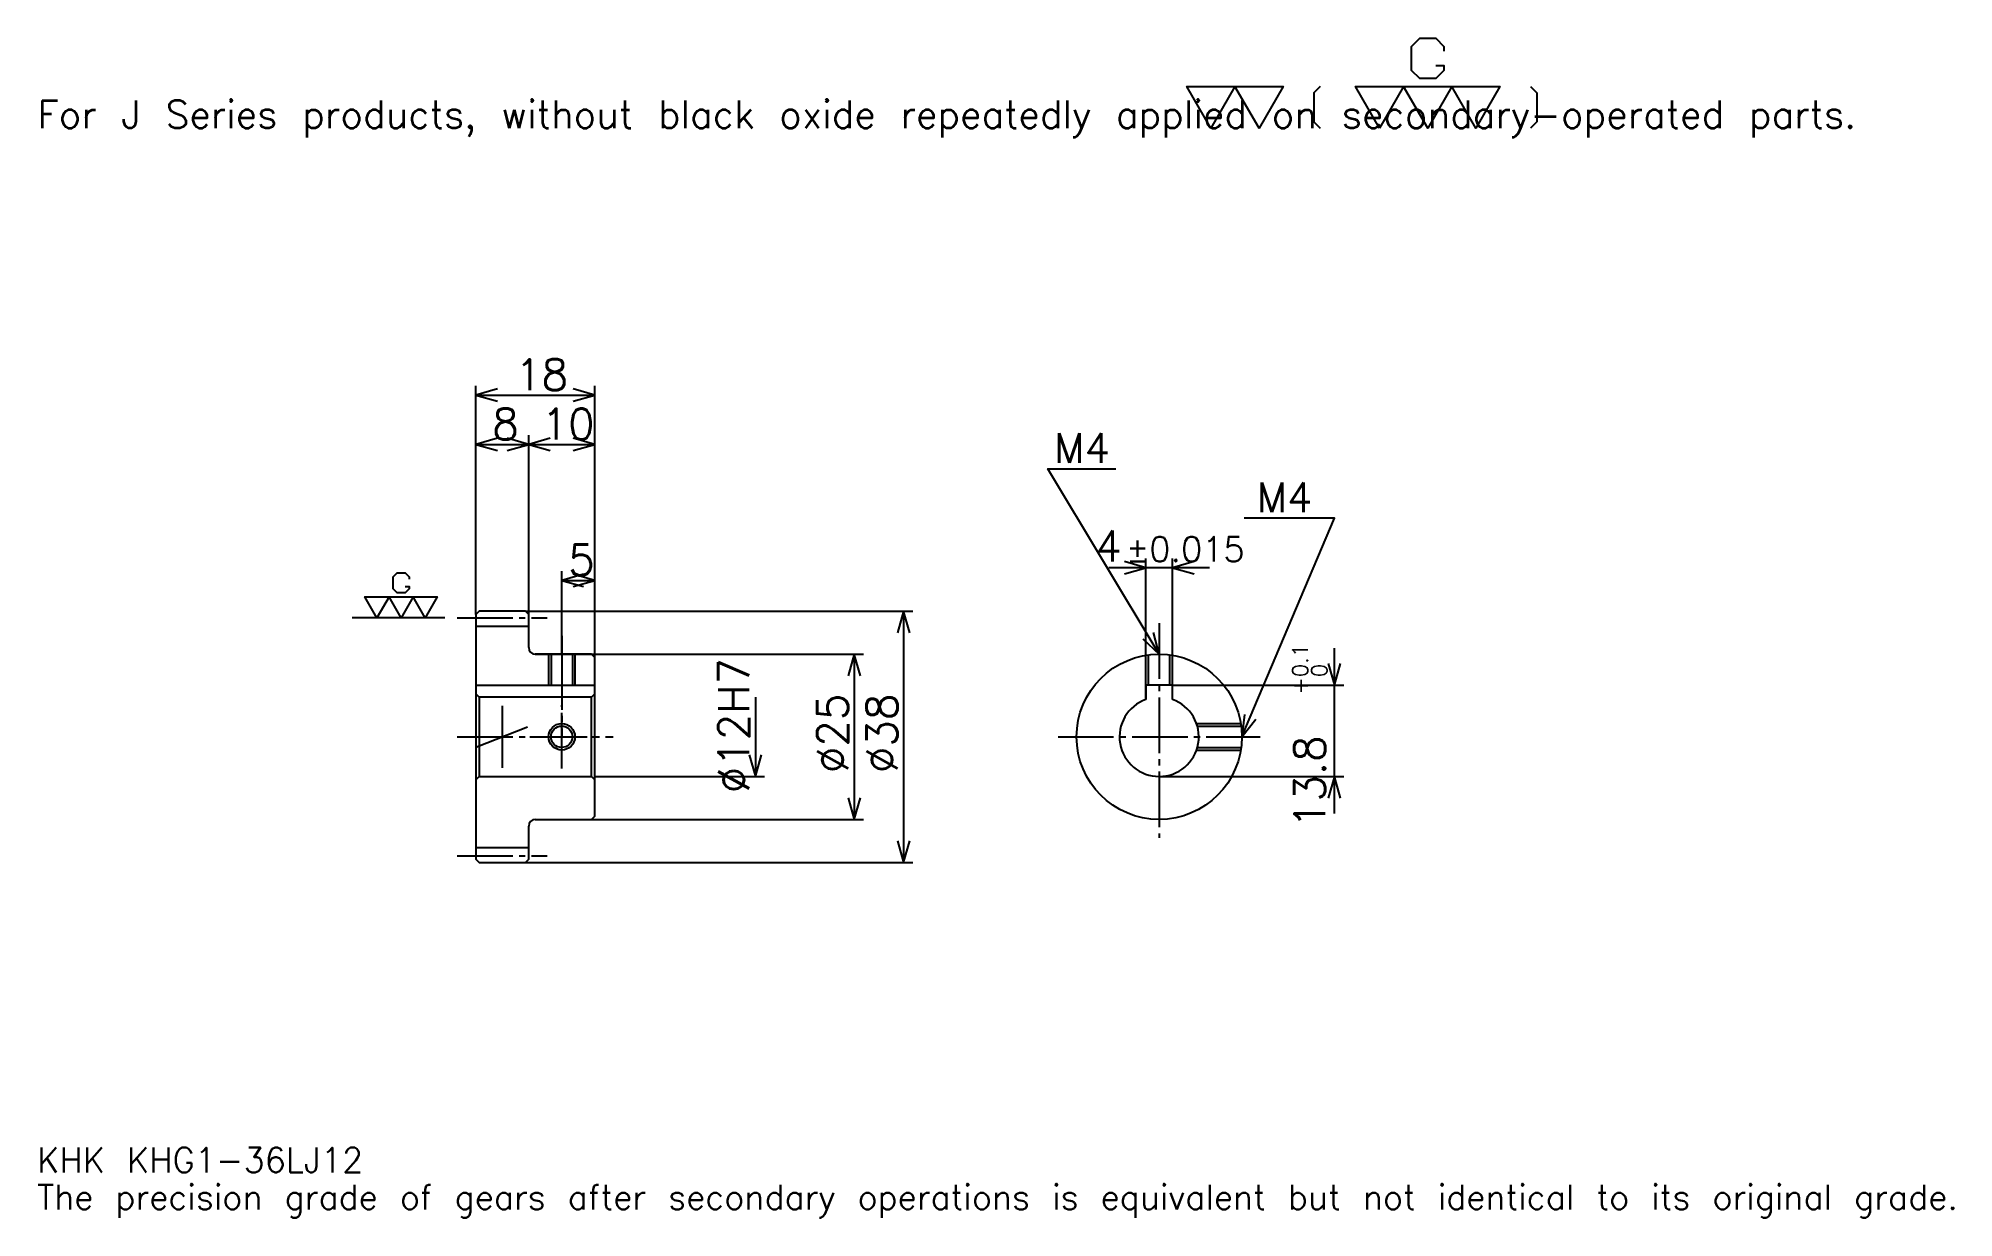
# Model space of a CAD drawing. Extents: x 10 to 299, y 3 to 182.
import ezdxf

# ---------------------------------------------------------------- set-up
doc = ezdxf.new("R2010")
doc.units = 0
doc.linetypes.add('DASHDOT', pattern=[11.217392, 8.413043, -0.934783, 0.934783, -0.934783])
doc.layers.get('0').update_dxf_attribs({"linetype": 'CONTINUOUS'})
doc.layers.add('DASHDOT', color=6, linetype='DASHDOT')
doc.styles.add('KANJI', font='TXT', dxfattribs={"bigfont": 'BIGFONT'})

msp = doc.modelspace()

# ---------------------------------------------------------------- linework, layer by layer
at = {"color": 5}
for p, q in [((75.717392, 95.184784), (75.717392, 129.304352)), ((75.717392, 127.902176), (93.717392, 127.902176)), ((93.717392, 95.184784), (93.717392, 129.304352)), ((83.717392, 95.184784), (83.717392, 121.82608)), ((75.717392, 120.423912), (83.717392, 120.423912)), ((83.717392, 120.423912), (93.717392, 120.423912)), ((186.739136, 101.771744), (171.521729, 101.771744)), ((177.130432, 83.984787), (177.130432, 103.173912)), ((181.130432, 83.984787), (181.130432, 103.173912)), ((88.717392, 95.184784), (88.717392, 101.260872)), ((88.717392, 99.858696), (93.717392, 99.858696)), ((75.717392, 94.684784), (75.717392, 95.184784)), ((83.217392, 95.184784), (93.717392, 95.184784)), ((83.717392, 94.684784), (83.717392, 95.184784)), ((88.717392, 88.684784), (88.717392, 95.184784)), ((88.717392, 88.684784), (88.717392, 95.184784)), ((93.717392, 95.184784), (141.858704, 95.184784)), ((93.717392, 88.184784), (93.717392, 95.184784)), ((140.456528, 95.184784), (140.456528, 57.184784)), ((84.717392, 88.684784), (93.717392, 88.684784)), ((93.717392, 88.684784), (134.380432, 88.684784)), ((132.978256, 88.684784), (132.978256, 63.684784)), ((205.652176, 64.576088), (205.652176, 89.593483)), ((118.021744, 82.184784), (118.021744, 70.184784)), ((181.130432, 83.984787), (207.054352, 83.984787)), ((93.717392, 70.184784), (119.423912, 70.184784)), ((179.130432, 70.184784), (207.054352, 70.184784)), ((84.717392, 63.684784), (93.717392, 63.684784)), ((93.717392, 63.684784), (134.380432, 63.684784)), ((83.217392, 57.184784), (93.717392, 57.184784)), ((93.717392, 57.184784), (141.858704, 57.184784))]:
    msp.add_line(p, q, dxfattribs=at)
at = {"color": 7}
for p, q in [((71.04348, 94.184784), (57.02174, 94.184784)), ((79.717392, 80.858696), (79.717392, 71.510872))]:
    msp.add_line(p, q, dxfattribs=at)
at = {"color": 4}
for p, q in [((75.717392, 92.934784), (83.717392, 92.934784)), ((75.717392, 83.984787), (93.717392, 83.984787)), ((76.217392, 82.184784), (76.217392, 70.184784)), ((93.217392, 82.184784), (93.717392, 82.684784)), ((93.217392, 70.184784), (93.717392, 69.684784)), ((75.717392, 59.434784), (83.717392, 59.434784))]:
    msp.add_line(p, q, dxfattribs=at)
at = {"color": 7}
for points in [[(220.98262, 177.739563), (222.19783, 177.739563), (222.19783, 177.010437), (220.98262, 175.795212), (218.552185, 175.795212), (217.33696, 177.010437), (217.33696, 180.656082), (218.552185, 181.871307), (220.98262, 181.871307), (222.19783, 180.656082), (222.19783, 179.926956)], [(186.956528, 168.260864), (183.310883, 174.580002), (197.893478, 174.580002), (194.247833, 168.260864), (190.602173, 174.580002), (186.956528, 168.260864)], [(203.48349, 174.580002), (202.511307, 173.607819), (202.511307, 169.233032), (203.48349, 168.260864)], [(212.476089, 168.260864), (208.830444, 174.580002), (230.704346, 174.580002), (227.058701, 168.260864), (223.413055, 174.580002), (219.767395, 168.260864), (216.12175, 174.580002), (212.476089, 168.260864)], [(235.322174, 174.580002), (236.294357, 173.607819), (236.294357, 169.233032), (235.322174, 168.260864)], [(65.01413, 98.924133), (65.621742, 98.924133), (65.621742, 98.55957), (65.01413, 97.951958), (63.798912, 97.951958), (63.191307, 98.55957), (63.191307, 100.382393), (63.798912, 100.990005), (65.01413, 100.990005), (65.621742, 100.382393), (65.621742, 100.01783)], [(60.760872, 94.184784), (58.938042, 97.344345), (69.875, 97.344345), (68.052177, 94.184784), (66.229347, 97.344345), (64.406525, 94.184784), (62.583694, 97.344345), (60.760872, 94.184784)]]:
    msp.add_lwpolyline(points, dxfattribs=at)
at = {"color": 5}
for points in [[(78.989128, 128.83696), (75.717392, 127.902176), (78.989128, 126.967392)], [(90.445656, 126.967392), (93.717392, 127.902176), (90.445656, 128.83696)], [(78.989128, 121.358696), (75.717392, 120.423912), (78.989128, 119.489128)], [(80.445656, 119.489128), (83.717392, 120.423912), (80.445656, 121.358696)], [(86.989128, 121.358696), (83.717392, 120.423912), (86.989128, 119.489128)], [(90.445656, 119.489128), (93.717392, 120.423912), (90.445656, 121.358696)], [(179.130432, 88.684784), (162.304352, 116.728264), (172.58696, 116.728264)], [(191.630432, 76.184784), (205.652176, 109.25), (192.004349, 109.25)], [(173.858704, 100.83696), (177.130432, 101.771744), (173.858704, 102.70652)], [(184.402161, 102.70652), (181.130432, 101.771744), (184.402161, 100.83696)], [(91.989136, 100.79348), (88.717392, 99.858696), (91.989136, 98.923912)], [(90.445656, 98.923912), (93.717392, 99.858696), (90.445656, 100.79348)], [(141.391312, 91.913048), (140.456528, 95.184784), (139.521744, 91.913048)], [(176.645569, 91.009338), (179.130432, 88.684784), (178.248703, 91.971222)], [(133.91304, 85.413048), (132.978256, 88.684784), (132.043472, 85.413048)], [(204.717392, 87.256523), (205.652176, 83.984787), (206.58696, 87.256523)], [(192.04715, 79.561829), (191.630432, 76.184784), (193.768341, 78.831932)], [(117.08696, 73.45652), (118.021744, 70.184784), (118.956528, 73.45652)], [(206.58696, 66.913048), (205.652176, 70.184784), (204.717392, 66.913048)], [(132.043472, 66.95652), (132.978256, 63.684784), (133.91304, 66.95652)], [(139.521744, 60.456524), (140.456528, 57.184784), (141.391312, 60.456524)]]:
    msp.add_lwpolyline(points, dxfattribs=at)
at = {"color": 4}
for points in [[(83.717392, 89.684784), (83.717392, 94.684784), (83.217392, 95.184784), (76.217392, 95.184784), (75.717392, 94.684784), (75.717392, 69.684784)], [(84.717392, 63.684784), (93.217392, 63.684784), (93.717392, 64.184784), (93.717392, 88.184784), (93.217392, 88.684784), (84.717392, 88.684784)], [(86.717392, 88.684784), (86.717392, 83.984787)], [(87.097389, 88.684784), (87.097389, 83.984787)], [(90.337395, 88.684784), (90.337395, 83.984787)], [(90.717392, 88.684784), (90.717392, 83.984787)], [(177.130432, 81.841637), (177.130432, 88.523743)], [(177.510437, 83.984787), (177.510437, 88.579361)], [(180.750427, 83.984787), (180.750427, 88.579361)], [(181.130432, 81.841637), (181.130432, 88.523743)], [(75.717392, 69.684784), (76.217392, 70.184784), (93.217392, 70.184784), (93.217392, 82.184784), (76.217392, 82.184784), (75.717392, 82.684784)], [(181.130432, 81.841637), (181.130432, 83.984787), (177.130432, 83.984787), (177.130432, 81.841637)], [(184.787292, 78.184784), (191.469391, 78.184784)], [(184.907593, 77.804787), (191.525009, 77.804787)], [(184.787292, 74.184784), (191.469391, 74.184784)], [(184.907593, 74.564781), (191.525009, 74.564781)], [(75.717392, 69.684784), (75.717392, 57.684784), (76.217392, 57.184784), (83.217392, 57.184784), (83.717392, 57.684784), (83.717392, 62.684784)]]:
    msp.add_lwpolyline(points, dxfattribs=at)
for centre, radius in [((179.130432, 76.184784), 12.5), ((88.717392, 76.184784), 1.62)]:
    msp.add_circle(centre, radius, dxfattribs=at)
at = {"color": 7}
msp.add_circle((88.717392, 76.184784), 2, dxfattribs=at)
at = {"color": 4}
for centre, radius, start, end in [((84.717392, 89.684784), 1, 180, 270), ((179.130432, 76.184784), 6, 109.47122094, 70.52877906), ((84.717392, 62.684784), 1, 90, 180)]:
    msp.add_arc(centre, radius, start, end, dxfattribs=at)
at = {"layer": 'DASHDOT', "color": 7}
for p, q in [((72.913048, 94.184784), (86.521744, 94.184784)), ((179.130432, 93.358696), (179.130432, 60.880436)), ((88.717392, 88.684784), (88.717392, 76.184784)), ((72.913048, 76.184784), (96.521744, 76.184784)), ((75.717392, 74.609138), (83.717392, 77.760429)), ((163.82608, 76.184784), (194.434784, 76.184784)), ((72.913048, 58.184784), (86.521744, 58.184784))]:
    msp.add_line(p, q, dxfattribs=at)
for points in [[(88.717392, 91.489136), (88.717392, 81.180435)], [(88.717392, 71.380432), (88.717392, 80.989136)], [(83.91304, 76.184784), (93.521744, 76.184784)]]:
    msp.add_lwpolyline(points, dxfattribs=at)

# ---------------------------------------------------------------- texts
at = {"color": 7, "style": 'KANJI'}
for s, height, p in [('For J Series products, without black oxide repeatedly applied on secondary-operated parts.', 4.206522, (9.347826, 168.260864)), ('18', 4.673913, (81.679352, 128.649994)), ('8', 4.673913, (78.198372, 121.171738)), ('10', 4.673913, (85.679352, 121.171738)), ('M4', 4.486957, (163.239136, 117.66304)), ('M4', 4.486957, (193.873917, 110.184784)), ('4', 4.673913, (169.482544, 102.70652)), ('5', 4.673913, (89.698372, 100.606522)), ('%%p0.015', 3.73913, (174.109146, 102.70652)), ('KHK KHG1-36LJ12', 3.73913, (9.347826, 10.282609)), ('The precision grade of gears after secondary operations is equivalent but not identical to its original grade.', 3.73913, (9.347826, 4.673913))]:
    msp.add_text(s, height=height, dxfattribs=at).set_placement(p)
for s, height, p in [('%%c12H7', 4.673913, (117.08696, 67.654892)), ('0.1', 2.336957, (201.632614, 85.225723)), ('+', 2.336957, (201.632614, 82.60833)), ('0', 2.336957, (204.530441, 85.225723)), ('%%c25', 4.673913, (132.043472, 70.692932)), ('%%c38', 4.673913, (139.521744, 70.692932)), ('13.8', 4.673913, (204.25, 62.377785))]:
    msp.add_text(s, height=height, rotation=90, dxfattribs=at).set_placement(p)

doc.saveas('drawing.dxf')
